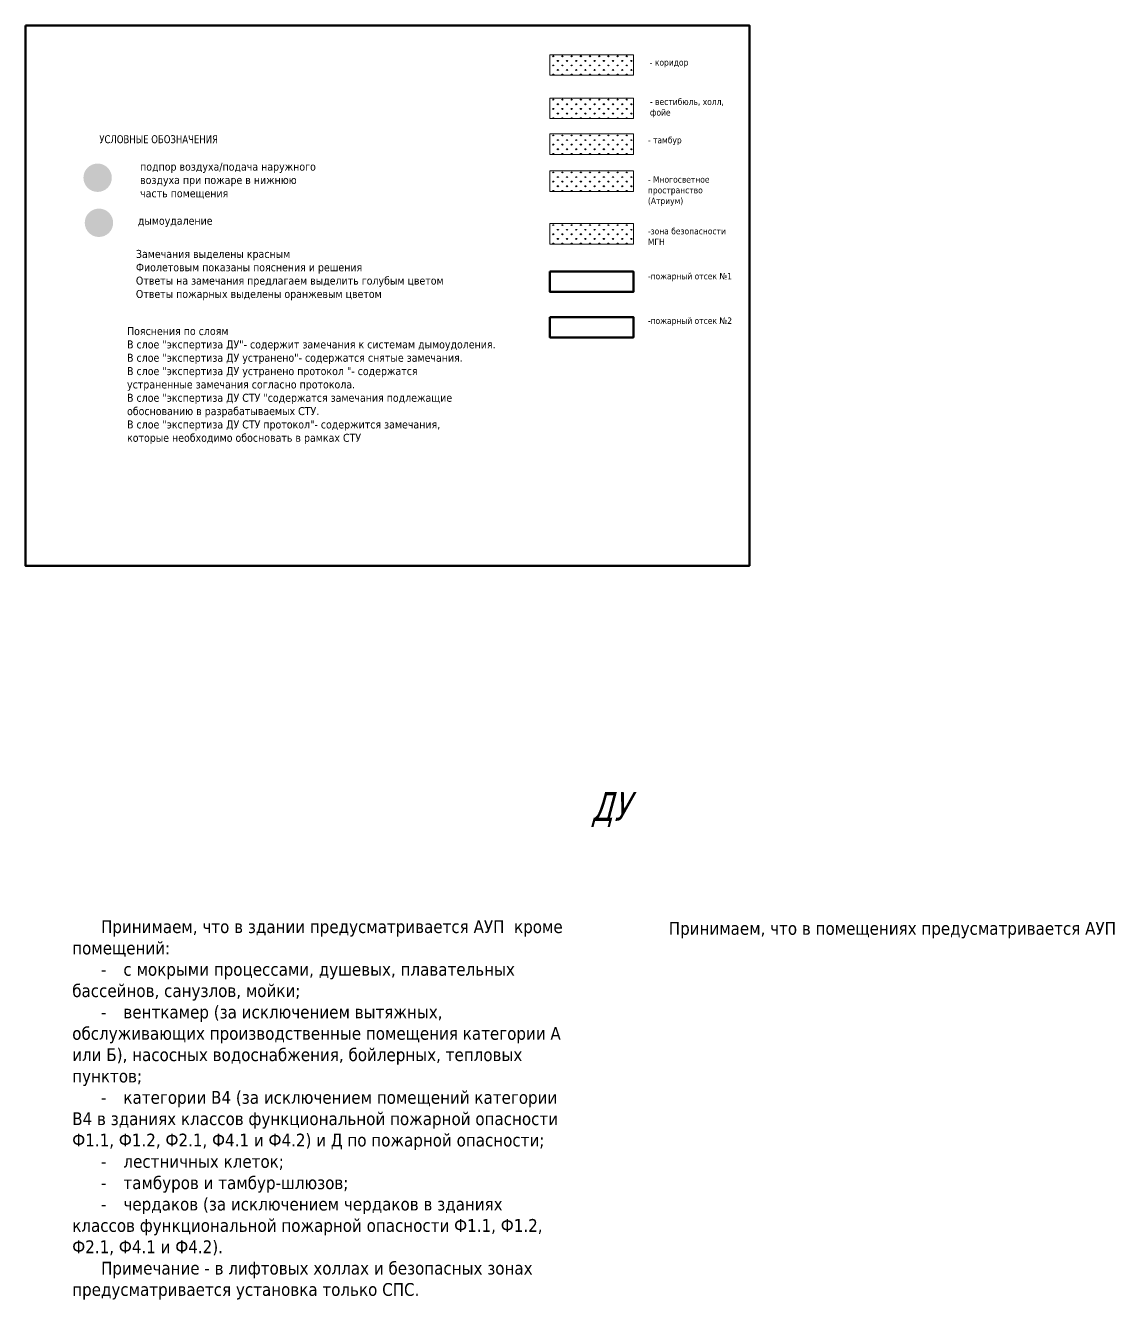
# Model space of a CAD drawing. Header units: millimetres. Extents: x -584918 to 2941280, y 3000189 to 4229862.
# Drawn here: x 989801 to 1091896, y 3982349 to 4101763 of the extents above; entities that cross this region are included whole.
import ezdxf

# ---------------------------------------------------------------- set-up
doc = ezdxf.new("R2010")
doc.units = ezdxf.units.MM
for name, color, linetype, lineweight in [('экспертиза', 1, 'Continuous', 0), ('экспертиза ДУ пояснения для заказчика', 6, 'Continuous', 0), ('экспертиза условные обозначения', 1, 'Continuous', 0)]:
    doc.layers.add(name, color=color, linetype=linetype, lineweight=lineweight)
doc.styles.get("Standard").update_dxf_attribs({"font": 'arial.ttf'})
doc.styles.add('ЭКСПЕРТИЗА', font='tahoma.ttf')

msp = doc.modelspace()

# ---------------------------------------------------------------- hatches: boundary and pattern name
at = {"layer": 'экспертиза условные обозначения', "lineweight": 0}
h = msp.add_hatch(dxfattribs=at)
h.set_pattern_fill('GRASS', color=3, scale=24, style=0)
h.set_pattern_definition([(90, (1336270.63, 4155300.13), (-431.0523, 431.0523), [114.3, -747.8046]), (45, (1336270.6, 4155300.1), (-431.0523, 431.0523), [114.3, -495.3]), (135, (1336270.6, 4155300.1), (-431.0523, -431.0523), [114.3, -495.3])])
h.paths.add_polyline_path([(1038958.02, 4099022.59), (1046786.353, 4099022.59), (1046786.353, 4097107.453), (1038958.02, 4097107.453)])
h = msp.add_hatch(dxfattribs=at)
h.set_pattern_fill('GRASS', color=6, scale=24, style=0)
h.set_pattern_definition([(90, (1336270.63, 4151225.7), (-431.0523, 431.0523), [114.3, -747.8046]), (45, (1336270.6, 4151225.7), (-431.0523, 431.0523), [114.3, -495.3]), (135, (1336270.6, 4151225.7), (-431.0523, -431.0523), [114.3, -495.3])])
h.paths.add_polyline_path([(1038958.02, 4094948.172), (1046786.353, 4094948.172), (1046786.353, 4093033.035), (1038958.02, 4093033.035)])
h = msp.add_hatch(dxfattribs=at)
h.set_pattern_fill('GRASS', color=4, scale=24, style=0)
h.set_pattern_definition([(90, (1336270.63, 4147872.73), (-431.0523, 431.0523), [114.3, -747.8046]), (45, (1336270.6, 4147872.7), (-431.0523, 431.0523), [114.3, -495.3]), (135, (1336270.6, 4147872.7), (-431.0523, -431.0523), [114.3, -495.3])])
h.paths.add_polyline_path([(1038958.02, 4091595.19), (1046786.353, 4091595.19), (1046786.353, 4089680.054), (1038958.02, 4089680.054)])
h = msp.add_hatch(color=5, dxfattribs=at)
edge = h.paths.add_edge_path()
edge.add_arc((996565.244, 4087491.214), 1330.176, 0, 360)
h = msp.add_hatch(color=5, dxfattribs=at)
edge = h.paths.add_edge_path()
edge.add_arc((996565.244, 4087491.214), 1330.176, 0, 360)
h = msp.add_hatch(dxfattribs=at)
h.set_pattern_fill('GRASS', color=2, scale=24, style=0)
h.set_pattern_definition([(90, (1336270.63, 4144405.7), (-431.0523, 431.0523), [114.3, -747.8046]), (45, (1336270.6, 4144405.7), (-431.0523, 431.0523), [114.3, -495.3]), (135, (1336270.6, 4144405.7), (-431.0523, -431.0523), [114.3, -495.3])])
h.paths.add_polyline_path([(1038958.02, 4088128.145), (1046786.353, 4088128.145), (1046786.353, 4086213.008), (1038958.02, 4086213.008)])
h = msp.add_hatch(color=30, dxfattribs=at)
edge = h.paths.add_edge_path()
edge.add_arc((996688.652, 4083268.537), 1330.176, 0, 360)
h = msp.add_hatch(color=30, dxfattribs=at)
edge = h.paths.add_edge_path()
edge.add_arc((996688.652, 4083268.537), 1330.176, 0, 360)
h = msp.add_hatch(dxfattribs=at)
h.set_pattern_fill('GRASS', color=30, scale=24, style=0)
h.set_pattern_definition([(90, (1336270.63, 4139471.2), (-431.0523, 431.0523), [114.3, -747.8046]), (45, (1336270.6, 4139471.2), (-431.0523, 431.0523), [114.3, -495.3]), (135, (1336270.6, 4139471.2), (-431.0523, -431.0523), [114.3, -495.3])])
h.paths.add_polyline_path([(1038958.02, 4083193.664), (1046786.353, 4083193.664), (1046786.353, 4081278.527), (1038958.02, 4081278.527)])

# ---------------------------------------------------------------- linework, layer by layer
at = {"layer": 'экспертиза условные обозначения', "lineweight": 50, "ltscale": 10000}
msp.add_lwpolyline([(989801.3, 4101762.822), (1057671.091, 4101762.822), (1057671.091, 4051131.383), (989801.3, 4051131.383)], close=True, dxfattribs=at)
msp.add_lwpolyline([(989801.3, 4101762.822), (1057671.091, 4101762.822), (1057671.091, 4051131.383), (989801.3, 4051131.383)], close=True, dxfattribs=at)
at = {"layer": 'экспертиза условные обозначения', "color": 3, "lineweight": 0}
msp.add_lwpolyline([(1038958.02, 4099022.59), (1046786.353, 4099022.59), (1046786.353, 4097107.453), (1038958.02, 4097107.453)], close=True, dxfattribs=at)
at = {"layer": 'экспертиза условные обозначения', "color": 6, "lineweight": 0}
msp.add_lwpolyline([(1038958.02, 4094948.172), (1046786.353, 4094948.172), (1046786.353, 4093033.035), (1038958.02, 4093033.035)], close=True, dxfattribs=at)
at = {"layer": 'экспертиза условные обозначения', "color": 4, "lineweight": 0}
msp.add_lwpolyline([(1038958.02, 4091595.19), (1046786.353, 4091595.19), (1046786.353, 4089680.054), (1038958.02, 4089680.054)], close=True, dxfattribs=at)
at = {"layer": 'экспертиза условные обозначения', "color": 2, "lineweight": 0}
msp.add_lwpolyline([(1038958.02, 4088128.145), (1046786.353, 4088128.145), (1046786.353, 4086213.008), (1038958.02, 4086213.008)], close=True, dxfattribs=at)
at = {"layer": 'экспертиза условные обозначения', "color": 30, "lineweight": 0}
msp.add_lwpolyline([(1038958.02, 4083193.664), (1046786.353, 4083193.664), (1046786.353, 4081278.527), (1038958.02, 4081278.527)], close=True, dxfattribs=at)
at = {"layer": 'экспертиза условные обозначения', "color": 4, "lineweight": 50}
msp.add_lwpolyline([(1038958.02, 4078698.694), (1046786.353, 4078698.694), (1046786.353, 4076783.557), (1038958.02, 4076783.557)], close=True, dxfattribs=at)
at = {"layer": 'экспертиза условные обозначения', "color": 2, "lineweight": 50}
msp.add_lwpolyline([(1038958.02, 4074433.062), (1046786.353, 4074433.062), (1046786.353, 4072517.926), (1038958.02, 4072517.926)], close=True, dxfattribs=at)

# ---------------------------------------------------------------- texts
at = {"layer": 'экспертиза', "color": 2, "lineweight": 0, "style": 'ЭКСПЕРТИЗА', "oblique": 14.99997778, "width": 0.8}
msp.add_text('ДУ', height=2700, dxfattribs=at).set_placement((1042866.146, 4027210.753))
at = {"layer": 'экспертиза ДУ пояснения для заказчика', "lineweight": 0, "char_height": 1200, "width": 46059.10423, "attachment_point": 1, "style": 'ЭКСПЕРТИЗА'}
for s, insert in [('\\pi2700;Принимаем, что в здании предусматривается АУП  кроме помещений:\\P-^Iс мокрыми процессами, {\\C2;душевых, плавательных бассейнов}, санузлов,{\\C2; мойки};\\P-^Iвенткамер {\\C2;(за исключением вытяжных, обслуживающих производственные помещения категории А или Б), насосных водоснабжения, бойлерных, тепловых пунктов};\\P-^Iкатегории В4 {\\C2;(за исключением помещений категории В4 в зданиях классов функциональной пожарной опасности Ф1.1, Ф1.2, Ф2.1, Ф4.1 и Ф4.2) }и Д по пожарной опасности;{\\C2;\\P}-^Iлестничных клеток;\\P-^Iтамбуров и тамбур-шлюзов;\\P{\\C2;-^Iчердаков (за исключением чердаков в зданиях классов функциональной пожарной опасности Ф1.1, Ф1.2, Ф2.1, Ф4.1 и Ф4.2).\\PПримечание - в лифтовых холлах и безопасных зонах предусматривается установка только СПС.}', (994184.066, 4017898.273)), ('\\pi2700;Принимаем, что в помещениях предусматривается АУП {\\H1.91667x; }', (1047408.949, 4017736.674))]:
    msp.add_mtext(s, dxfattribs=dict(at, insert=insert))
at = {"layer": 'экспертиза условные обозначения', "color": 1, "ltscale": 100, "char_height": 600, "attachment_point": 1}
for s, insert, width in [('{\\fTahoma|b0|i0|c204|p32;- коридор}', (1048322.998, 4098600.625), 7827.32523), ('{\\fTahoma|b0|i0|c204|p34;- вестибюль, холл, \\Pфойе}', (1048345.192, 4094917.695), 13026.40161), ('{\\fTahoma|b0|i0|c204|p32;- тамбур}', (1048152.357, 4091320.177), 7827.32523), ('{\\fTahoma|b0|i0|c204|p34;- Многосветное пространство (Атриум)}', (1048152.357, 4087629.455), 7827.32523), ('{\\fTahoma|b0|i0|c204|p34;-зона безопасности МГН}', (1048152.357, 4082786.705), 7827.32523), ('{\\fTahoma|b0|i0|c204|p34;-пожарный отсек №1}', (1048152.357, 4078566.943), 7827.32523), ('{\\fTahoma|b0|i0|c204|p34;-пожарный отсек №2}', (1048152.357, 4074393.046), 7827.32523)]:
    msp.add_mtext(s, dxfattribs=dict(at, insert=insert, width=width))
at = {"layer": 'экспертиза условные обозначения', "ltscale": 100, "insert": (996721.812, 4091476.291), "char_height": 750, "width": 59179.93139, "attachment_point": 1, "style": 'ЭКСПЕРТИЗА'}
msp.add_mtext('{\\fTahoma|b0|i0|c204|p32;\\W0.9;\\C9;УСЛОВНЫЕ ОБОЗНАЧЕНИЯ}', dxfattribs=at)
at = {"layer": 'экспертиза условные обозначения', "color": 1, "ltscale": 100, "char_height": 750, "attachment_point": 1, "style": 'ЭКСПЕРТИЗА'}
for s, insert, width in [('подпор воздуха/подача наружного воздуха при пожаре в нижнюю часть помещения ', (1000547.05, 4088907.669), 16925.33366), ('дымоудаление  ', (1000334.73, 4083833.666), 16494.28585), ('{\\fTahoma|b0|i0|c204|p32;Замечания выделены красным\\P\\C6;Фиолетовым показаны пояснения и решения\\C2;\\P\\C4;Ответы на замечания предлагаем выделить голубым цветом\\P\\C30;Ответы пожарных выделены оранжевым цветом}', (1000154.52, 4080724.953), 32892.60831), ('{\\C7;Пояснения по слоям\\P}В слое "экспертиза ДУ"- содержит замечания к системам дымоудоления.\\P{\\C3;В слое "экспертиза ДУ устранено"- содержатся снятые замечания.\\PВ слое "экспертиза ДУ устранено протокол "- содержатся устраненные замечания согласно протокола.\\P\\C5;В слое "экспертиза ДУ СТУ "содержатся замечания подлежащие обоснованию в разрабатываемых СТУ.\\PВ слое "экспертиза ДУ СТУ протокол"- содержится замечания, которые необходимо обосновать в рамках СТУ}', (999322.497, 4073495.636), 32892.60831)]:
    msp.add_mtext(s, dxfattribs=dict(at, insert=insert, width=width))

doc.saveas('drawing.dxf')
